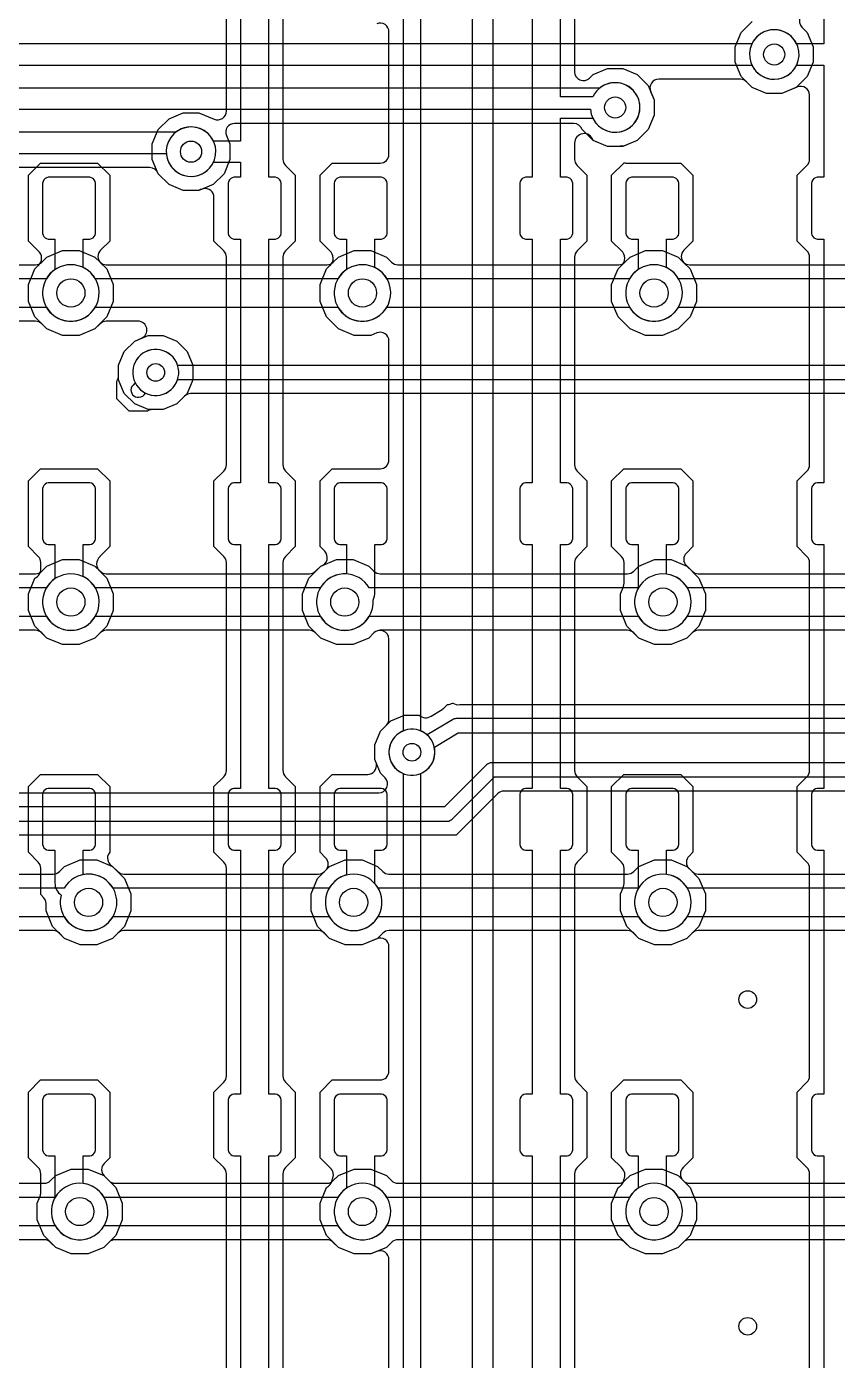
# Model space of a CAD drawing. Header units: millimetres. Extents: x -12.6 to 79.4, y -27 to 65.1.
# Drawn here: x 19.05 to 30.7, y 12.97 to 32.15 of the extents above; entities that cross this region are included whole.
import ezdxf

# ---------------------------------------------------------------- set-up
doc = ezdxf.new("R2010")
doc.units = ezdxf.units.MM

msp = doc.modelspace()

# ---------------------------------------------------------------- linework, layer by layer
at = {"layer": '16_copper'}
for points in [[(30.281, 32.36, 0.668185), (30.192, 32.143), (30.268, 32.067), (30.353, 31.861), (30.353, 31.639), (30.268, 31.433), (30.111, 31.276), (29.905, 31.191), (29.683, 31.191), (29.478, 31.276), (29.397, 31.357, 0.198912), (29.307, 31.394), (28.135, 31.394, 0.534518), (28.017, 31.219), (28.067, 31.099), (28.067, 30.877), (27.982, 30.671), (27.825, 30.514), (27.619, 30.429), (27.397, 30.429), (27.192, 30.514), (27.034, 30.671, 0.325623), (26.913, 30.759), (22.039, 30.759, 0.534518), (21.921, 30.584), (21.971, 30.464), (21.971, 30.242), (21.886, 30.036), (21.729, 29.879), (21.523, 29.794), (21.301, 29.794), (21.096, 29.879), (20.938, 30.036, 0.325623), (20.817, 30.124), (17.277, 30.124, 0.128922)], [(0.647, 31.598), (29.472, 31.598, 0.944056), (30.132, 31.865), (30.114, 31.908, 0.627338), (29.472, 31.902), (0.584, 31.902, 0.198912)], [(0.901, 30.963), (27.153, 30.963, 0.997047), (27.864, 31.011), (27.858, 31.058, 0.493147), (27.351, 31.308), (27.31, 31.284), (27.288, 31.267), (0.838, 31.267, 0.198912)], [(2.298, 30.328), (21.057, 30.328, 0.997047), (21.768, 30.376), (21.762, 30.423, 0.55985), (21.192, 30.632), (2.235, 30.632, 0.198912)], [(16.129, 28.727), (19.177, 28.727, 0.198917), (19.266, 28.765), (19.34, 28.838), (19.564, 28.931), (19.806, 28.931), (20.03, 28.838), (20.104, 28.765, 0.198917), (20.193, 28.727), (23.368, 28.727, 0.198917), (23.457, 28.765), (23.531, 28.838), (23.755, 28.931), (23.997, 28.931), (24.221, 28.838), (24.295, 28.765, 0.198917), (24.384, 28.727), (27.559, 28.727, 0.198912), (27.648, 28.765), (27.722, 28.838), (27.946, 28.931), (28.188, 28.931), (28.412, 28.838), (28.486, 28.765, 0.198912), (28.575, 28.727), (31.75, 28.727, 0.198912)], [(40.288, 28.524), (36.928, 28.524, 0.577351), (36.224, 28.524), (32.61, 28.524, 0.577351), (31.906, 28.524), (28.419, 28.524, 0.577351), (27.715, 28.524), (24.228, 28.524, 0.577351), (23.524, 28.524), (20.037, 28.524, 0.577351), (19.333, 28.524), (15.973, 28.524, 0.577351)], [(15.973, 28.118), (19.333, 28.118, 0.577351), (20.037, 28.118), (23.524, 28.118, 0.577351), (24.228, 28.118), (27.715, 28.118, 0.577351), (28.419, 28.118), (31.906, 28.118, 0.577351), (32.61, 28.118), (36.224, 28.118, 0.577351), (36.928, 28.118), (40.288, 28.118, 0.577351)], [(57.733, 26.873), (21.406, 26.873, 0.198912), (21.317, 26.836), (21.206, 26.726), (21.01, 26.645), (20.798, 26.645), (20.602, 26.726), (20.452, 26.876), (20.371, 27.072), (20.371, 27.284), (20.452, 27.48), (20.602, 27.63), (20.699, 27.67, 0.820683), (20.65, 27.915), (20.193, 27.915, 0.198917), (20.104, 27.877), (20.03, 27.804), (19.806, 27.711), (19.564, 27.711), (19.34, 27.804), (19.266, 27.877, 0.198917), (19.177, 27.915), (16.129, 27.915, 0.198917)], [(57.565, 27.28), (21.219, 27.28), (21.218, 27.284), (21.201, 27.324), (21.179, 27.362), (21.153, 27.396), (21.122, 27.427), (21.088, 27.453), (21.051, 27.475), (21.011, 27.491), (20.969, 27.503), (20.926, 27.508), (20.883, 27.508), (20.84, 27.503), (20.798, 27.491), (20.758, 27.475), (20.72, 27.453), (20.686, 27.427), (20.655, 27.396), (20.629, 27.362), (20.607, 27.324), (20.591, 27.284), (20.58, 27.243), (20.574, 27.2), (20.574, 27.156), (20.58, 27.113), (20.591, 27.072), (20.607, 27.032), (20.629, 26.994), (20.655, 26.96), (20.686, 26.929), (20.72, 26.903), (20.758, 26.881), (20.798, 26.865), (20.84, 26.853), (20.883, 26.848), (20.926, 26.848), (20.969, 26.853, 0.271945), (21.219, 27.076), (57.607, 27.076, 0.198912)], [(16.002, 24.282), (19.177, 24.282, 0.198912), (19.266, 24.32), (19.34, 24.393), (19.564, 24.486), (19.806, 24.486), (20.03, 24.393), (20.104, 24.32, 0.198912), (20.193, 24.282), (23.114, 24.282, 0.198912), (23.203, 24.32), (23.277, 24.393), (23.501, 24.486), (23.743, 24.486), (23.967, 24.393), (24.041, 24.32, 0.198912), (24.13, 24.282), (27.686, 24.282, 0.198912), (27.775, 24.32), (27.849, 24.393), (28.073, 24.486), (28.315, 24.486), (28.539, 24.393), (28.613, 24.32, 0.198912), (28.702, 24.282), (31.75, 24.282, 0.198912)], [(40.415, 24.079), (36.801, 24.079, 0.577351), (36.097, 24.079), (32.61, 24.079, 0.577351), (31.906, 24.079), (28.546, 24.079, 0.577351), (27.842, 24.079), (23.974, 24.079, 0.577351), (23.27, 24.079), (20.037, 24.079, 0.577351), (19.333, 24.079), (15.846, 24.079, 0.577351)], [(15.846, 23.673), (19.333, 23.673, 0.577351), (20.037, 23.673), (23.27, 23.673, 0.577351), (23.974, 23.673), (27.842, 23.673, 0.577351), (28.546, 23.673), (31.906, 23.673, 0.577351), (32.61, 23.673), (36.097, 23.673, 0.577351), (36.801, 23.673), (40.415, 23.673, 0.577351)], [(31.75, 23.47), (28.702, 23.47, 0.198912), (28.613, 23.432), (28.539, 23.359), (28.315, 23.266), (28.073, 23.266), (27.849, 23.359), (27.775, 23.432, 0.198912), (27.686, 23.47), (24.13, 23.47, 0.198912), (24.041, 23.432), (23.967, 23.359), (23.743, 23.266), (23.501, 23.266), (23.277, 23.359), (23.203, 23.432, 0.198912), (23.114, 23.47), (20.193, 23.47, 0.198912), (20.104, 23.432), (20.03, 23.359), (19.806, 23.266), (19.564, 23.266), (19.34, 23.359), (19.266, 23.432, 0.198912), (19.177, 23.47), (16.002, 23.47, 0.198912)], [(13.441, 21.133), (24.11, 21.133, 0.668185), (24.2, 21.35), (24.135, 21.415), (24.054, 21.611), (24.054, 21.823), (24.135, 22.019), (24.285, 22.169), (24.481, 22.25), (24.693, 22.25, 0.354173), (24.861, 22.237), (25.02, 22.332, 0.06132), (25.044, 22.351), (25.096, 22.403, 0.084341), (25.138, 22.408), (25.145, 22.411, 0.039235), (25.168, 22.421), (25.174, 22.424, 0.194198), (25.275, 22.403), (61.671, 22.403, 0.696459)], [(67.834, 22.2), (25.222, 22.2, 0.13593), (25.17, 22.185), (24.805, 21.966), (24.771, 21.992), (24.734, 22.014), (24.694, 22.03), (24.652, 22.042), (24.609, 22.047), (24.566, 22.047), (24.523, 22.042), (24.481, 22.03), (24.441, 22.014), (24.403, 21.992), (24.369, 21.966), (24.338, 21.935), (24.312, 21.901), (24.29, 21.863), (24.274, 21.823), (24.263, 21.782), (24.257, 21.739), (24.257, 21.695), (24.263, 21.652), (24.274, 21.611), (24.29, 21.571), (24.312, 21.533), (24.338, 21.499), (24.369, 21.468), (24.403, 21.442), (24.441, 21.42), (24.481, 21.404), (24.523, 21.392), (24.566, 21.387), (24.609, 21.387), (24.652, 21.392, 0.423466), (24.909, 21.792), (25.25, 21.996), (67.834, 21.996, 0.943616)], [(68.783, 21.565), (38.175, 21.565), (38.157, 21.577, 0.283135), (38.024, 21.565), (25.73, 21.565, 0.198912), (25.658, 21.535), (25.053, 20.93), (13.244, 20.93, 0.954409)], [(13.244, 20.726), (25.095, 20.726, 0.198912), (25.167, 20.756), (25.772, 21.361), (37.973, 21.361), (37.973, 20.779, 0.981272), (38.215, 20.11), (38.258, 20.127, 0.654591), (38.227, 20.779), (38.227, 21.361), (68.741, 21.361)], [(37.643, 21.158), (25.909, 21.158, 0.198912), (25.819, 21.121), (25.221, 20.523), (13.441, 20.523, 0.198912)], [(16.002, 19.964), (19.431, 19.964, 0.198912), (19.52, 20.002), (19.594, 20.075), (19.818, 20.168), (20.06, 20.168), (20.284, 20.075), (20.358, 20.002, 0.198912), (20.447, 19.964), (23.241, 19.964, 0.198912), (23.33, 20.002), (23.404, 20.075), (23.628, 20.168), (23.87, 20.168), (24.094, 20.075), (24.168, 20.002, 0.198912), (24.257, 19.964), (27.686, 19.964, 0.198912), (27.775, 20.002), (27.849, 20.075), (28.073, 20.168), (28.315, 20.168), (28.539, 20.075), (28.613, 20.002, 0.198912), (28.702, 19.964), (31.75, 19.964, 0.198912)], [(40.288, 19.761), (36.801, 19.761, 0.577351), (36.097, 19.761), (32.61, 19.761, 0.577351), (31.906, 19.761), (28.546, 19.761, 0.577351), (27.842, 19.761), (24.101, 19.761, 0.577351), (23.397, 19.761), (20.291, 19.761, 0.577351), (19.587, 19.761), (15.846, 19.761, 0.577351)], [(15.846, 19.355), (19.587, 19.355, 0.577351), (20.291, 19.355), (23.397, 19.355, 0.577351), (24.101, 19.355), (27.842, 19.355, 0.577351), (28.546, 19.355), (31.906, 19.355, 0.577351), (32.61, 19.355), (36.097, 19.355, 0.577351), (36.801, 19.355), (40.288, 19.355, 0.577351)], [(31.75, 19.152), (28.702, 19.152, 0.198912), (28.613, 19.114), (28.539, 19.041), (28.315, 18.948), (28.073, 18.948), (27.849, 19.041), (27.775, 19.114, 0.198912), (27.686, 19.152), (24.257, 19.152, 0.198912), (24.168, 19.114), (24.094, 19.041), (23.87, 18.948), (23.628, 18.948), (23.404, 19.041), (23.33, 19.114, 0.198912), (23.241, 19.152), (20.447, 19.152, 0.198912), (20.358, 19.114), (20.284, 19.041), (20.06, 18.948), (19.818, 18.948), (19.594, 19.041), (19.52, 19.114, 0.198912), (19.431, 19.152), (16.002, 19.152, 0.198912)], [(16.002, 15.519), (19.304, 15.519, 0.198912), (19.393, 15.557), (19.467, 15.63), (19.691, 15.723), (19.933, 15.723), (20.157, 15.63), (20.231, 15.557, 0.198912), (20.32, 15.519), (23.368, 15.519, 0.198912), (23.457, 15.557), (23.531, 15.63), (23.755, 15.723), (23.997, 15.723), (24.221, 15.63), (24.295, 15.557, 0.198912), (24.384, 15.519), (27.559, 15.519, 0.198912), (27.648, 15.557), (27.722, 15.63), (27.946, 15.723), (28.188, 15.723), (28.412, 15.63), (28.486, 15.557, 0.198912), (28.575, 15.519), (31.75, 15.519, 0.198912)], [(40.288, 15.316), (36.928, 15.316, 0.577351), (36.224, 15.316), (32.61, 15.316, 0.577351), (31.906, 15.316), (28.419, 15.316, 0.577351), (27.715, 15.316), (24.228, 15.316, 0.577351), (23.524, 15.316), (20.164, 15.316, 0.577351), (19.46, 15.316), (15.846, 15.316, 0.577351)], [(15.846, 14.91), (19.46, 14.91, 0.577351), (20.164, 14.91), (23.524, 14.91, 0.577351), (24.228, 14.91), (27.715, 14.91, 0.577351), (28.419, 14.91), (31.906, 14.91, 0.577351), (32.61, 14.91), (36.224, 14.91, 0.577351), (36.928, 14.91), (40.288, 14.91, 0.577351)], [(31.75, 14.707), (28.575, 14.707, 0.198912), (28.486, 14.669), (28.412, 14.596), (28.188, 14.503), (27.946, 14.503), (27.722, 14.596), (27.648, 14.669, 0.198912), (27.559, 14.707), (24.384, 14.707, 0.198912), (24.295, 14.669), (24.221, 14.596), (23.997, 14.503), (23.755, 14.503), (23.531, 14.596), (23.457, 14.669, 0.198912), (23.368, 14.707), (20.32, 14.707, 0.198912), (20.231, 14.669), (20.157, 14.596), (19.933, 14.503), (19.691, 14.503), (19.467, 14.596), (19.393, 14.669, 0.198912), (19.304, 14.707), (16.002, 14.707, 0.198912)]]:
    msp.add_lwpolyline(points, format="xyb", dxfattribs=at)
at = {"layer": '1_copper'}
for points in [[(25.451, 42.99), (25.451, 4.386, 0.687676), (25.502, 3.723), (25.502, -6.961), (25.497, -6.966, 0.355417), (25.513, -7.126), (26.035, -7.647)], [(26.252, -7.505), (25.705, -6.958), (25.705, 3.723, 0.687676), (25.756, 4.386), (25.756, 43.053, 0.198912)], [(24.46, 35.001), (24.46, 22.022, 0.666667), (24.46, 21.412), (24.46, -8.458, 0.198912)], [(24.714, -8.406), (24.714, 21.412, 0.666667), (24.714, 22.022), (24.714, 35.001, 0.966785)], [(22.123, 33.49), (22.123, 30.505), (21.734, 30.505, 0.944056), (21.075, 30.238), (21.093, 30.195, 0.627338), (21.734, 30.201), (22.123, 30.201), (22.123, 29.985), (22.028, 29.985), (22.004, 29.978), (21.982, 29.966), (21.965, 29.948), (21.952, 29.926), (21.946, 29.902), (21.946, 29.178), (21.952, 29.154), (21.965, 29.132), (21.982, 29.115), (22.004, 29.102), (22.028, 29.096), (22.123, 29.096), (22.123, 25.591), (22.028, 25.591), (22.004, 25.584), (21.982, 25.571), (21.965, 25.554), (21.952, 25.532), (21.946, 25.508), (21.946, 24.784), (21.952, 24.76), (21.965, 24.738), (21.982, 24.721), (22.004, 24.708), (22.028, 24.702), (22.123, 24.702), (22.123, 21.196), (22.028, 21.196), (22.004, 21.19), (21.982, 21.177), (21.965, 21.16), (21.952, 21.138), (21.946, 21.114), (21.946, 20.39), (21.952, 20.366), (21.965, 20.344), (21.982, 20.326), (22.004, 20.314), (22.028, 20.307), (22.123, 20.307), (22.123, 16.802), (22.028, 16.802), (22.004, 16.796), (21.982, 16.783), (21.965, 16.765), (21.952, 16.744), (21.946, 16.719), (21.946, 15.996), (21.952, 15.972), (21.965, 15.95), (21.982, 15.932), (22.004, 15.92), (22.028, 15.913), (22.123, 15.913), (22.123, 12.408)], [(26.721, 12.408), (26.721, 15.913), (26.816, 15.913), (26.84, 15.92), (26.862, 15.932), (26.88, 15.95), (26.892, 15.972), (26.899, 15.996), (26.899, 16.719), (26.892, 16.744), (26.88, 16.765), (26.862, 16.783), (26.84, 16.796), (26.816, 16.802), (26.721, 16.802), (26.721, 20.307), (26.816, 20.307), (26.84, 20.314), (26.862, 20.326), (26.88, 20.344), (26.892, 20.366), (26.899, 20.39), (26.899, 21.114), (26.892, 21.138), (26.88, 21.16), (26.862, 21.177), (26.84, 21.19), (26.816, 21.196), (26.721, 21.196), (26.721, 24.702), (26.816, 24.702), (26.84, 24.708), (26.862, 24.721), (26.88, 24.738), (26.892, 24.76), (26.899, 24.784), (26.899, 25.508), (26.892, 25.532), (26.88, 25.554), (26.862, 25.571), (26.84, 25.584), (26.816, 25.591), (26.721, 25.591), (26.721, 29.096), (26.816, 29.096), (26.84, 29.102), (26.862, 29.115), (26.88, 29.132), (26.892, 29.154), (26.899, 29.178), (26.899, 29.902), (26.892, 29.926), (26.88, 29.948), (26.862, 29.966), (26.84, 29.978), (26.816, 29.985), (26.721, 29.985), (26.721, 30.836), (27.186, 30.836, 0.944056), (27.846, 31.103), (27.828, 31.146, 0.627338), (27.186, 31.14), (26.721, 31.14), (26.721, 33.49)], [(30.505, 33.49), (30.505, 31.902), (30.116, 31.902, 0.944056), (29.457, 31.635), (29.475, 31.592, 0.627338), (30.116, 31.598), (30.505, 31.598), (30.505, 29.985), (30.41, 29.985), (30.386, 29.978), (30.364, 29.966), (30.347, 29.948), (30.334, 29.926), (30.328, 29.902), (30.328, 29.178), (30.334, 29.154), (30.347, 29.132), (30.364, 29.115), (30.386, 29.102), (30.41, 29.096), (30.505, 29.096), (30.505, 25.591), (30.41, 25.591), (30.386, 25.584), (30.364, 25.571), (30.347, 25.554), (30.334, 25.532), (30.328, 25.508), (30.328, 24.784), (30.334, 24.76), (30.347, 24.738), (30.364, 24.721), (30.386, 24.708), (30.41, 24.702), (30.505, 24.702), (30.505, 21.196), (30.41, 21.196), (30.386, 21.19), (30.364, 21.177), (30.347, 21.16), (30.334, 21.138), (30.328, 21.114), (30.328, 20.39), (30.334, 20.366), (30.347, 20.344), (30.364, 20.326), (30.386, 20.314), (30.41, 20.307), (30.505, 20.307), (30.505, 16.802), (30.41, 16.802), (30.386, 16.796), (30.364, 16.783), (30.347, 16.765), (30.334, 16.744), (30.328, 16.719), (30.328, 15.996), (30.334, 15.972), (30.347, 15.95), (30.364, 15.932), (30.386, 15.92), (30.41, 15.913), (30.505, 15.913), (30.505, 12.408)], [(21.92, 12.667), (21.92, 15.654, 0.198912), (21.883, 15.744), (21.742, 15.885), (21.742, 16.83), (21.883, 16.971, 0.198912), (21.92, 17.061), (21.92, 20.049, 0.198912), (21.883, 20.138), (21.742, 20.279), (21.742, 21.225), (21.883, 21.365, 0.198912), (21.92, 21.455), (21.92, 24.443, 0.198912), (21.883, 24.533), (21.742, 24.673), (21.742, 25.619), (21.883, 25.759, 0.198912), (21.92, 25.849), (21.92, 28.837, 0.198912), (21.883, 28.927), (21.742, 29.067), (21.742, 29.695, 0.475561), (21.59, 29.819), (21.574, 29.814, 0.092826), (21.523, 29.794), (21.301, 29.794), (21.096, 29.879), (20.938, 30.036), (20.853, 30.242), (20.853, 30.464), (20.938, 30.67), (21.096, 30.827), (21.301, 30.912), (21.523, 30.912), (21.745, 30.82, 0.534511), (21.92, 30.937), (21.92, 33.231, 0.198912)], [(22.733, 33.231), (22.733, 30.243, 0.198912), (22.77, 30.154), (22.911, 30.013), (22.911, 29.067), (22.77, 28.927, 0.198912), (22.733, 28.837), (22.733, 25.849, 0.198912), (22.77, 25.759), (22.911, 25.619), (22.911, 24.673), (22.77, 24.533, 0.198912), (22.733, 24.443), (22.733, 21.455, 0.198912), (22.77, 21.365), (22.911, 21.225), (22.911, 20.279), (22.77, 20.138, 0.198912), (22.733, 20.049), (22.733, 17.061, 0.198912), (22.77, 16.971), (22.911, 16.83), (22.911, 15.885), (22.77, 15.744, 0.198912), (22.733, 15.654), (22.733, 12.667, 0.198912)], [(26.924, 33.231), (26.924, 31.501, 0.668185), (27.141, 31.411), (27.192, 31.462), (27.397, 31.547), (27.619, 31.547), (27.825, 31.462), (27.982, 31.305), (28.067, 31.099), (28.067, 30.877), (27.982, 30.671), (27.825, 30.514), (27.627, 30.432, 0.108071), (27.567, 30.429), (27.397, 30.429), (27.192, 30.514, 0.873356), (26.924, 30.475), (26.924, 30.243, 0.198912), (26.961, 30.154), (27.102, 30.013), (27.102, 29.067), (26.961, 28.927, 0.198912), (26.924, 28.837), (26.924, 25.849, 0.198912), (26.961, 25.759), (27.102, 25.619), (27.102, 24.673), (26.961, 24.533, 0.198912), (26.924, 24.443), (26.924, 21.455, 0.198912), (26.961, 21.365), (27.102, 21.225), (27.102, 20.279), (26.961, 20.138, 0.198912), (26.924, 20.049), (26.924, 17.061, 0.198912), (26.961, 16.971), (27.102, 16.83), (27.102, 15.885), (26.961, 15.744, 0.198912), (26.924, 15.654), (26.924, 12.667, 0.198912)], [(30.302, 12.667), (30.302, 15.654, 0.198912), (30.265, 15.744), (30.124, 15.885), (30.124, 16.83), (30.265, 16.971, 0.198912), (30.302, 17.061), (30.302, 20.049, 0.198912), (30.265, 20.138), (30.124, 20.279), (30.124, 21.225), (30.265, 21.365, 0.198912), (30.302, 21.455), (30.302, 24.443, 0.198912), (30.265, 24.533), (30.124, 24.673), (30.124, 25.619), (30.265, 25.759, 0.198912), (30.302, 25.849), (30.302, 28.837, 0.198912), (30.265, 28.927), (30.124, 29.067), (30.124, 30.013), (30.265, 30.154, 0.198912), (30.302, 30.243), (30.302, 31.166, 0.534511), (30.127, 31.283), (29.905, 31.191), (29.683, 31.191), (29.478, 31.276), (29.32, 31.433), (29.235, 31.639), (29.235, 31.861), (29.32, 32.067), (29.478, 32.224)], [(24.257, 12.738), (24.257, 14.421, 0.534518), (24.081, 14.538), (23.997, 14.503), (23.755, 14.503), (23.531, 14.596), (23.359, 14.768), (23.266, 14.992), (23.266, 15.234), (23.359, 15.458, 0.260225), (23.44, 15.564), (23.441, 15.571, 0.358949), (23.407, 15.744), (23.266, 15.885), (23.266, 16.83), (23.441, 17.005), (24.13, 17.005, 0.414214), (24.257, 17.132), (24.257, 18.919, 0.534518), (24.081, 19.036), (23.87, 18.948), (23.628, 18.948), (23.404, 19.041), (23.232, 19.213), (23.139, 19.437), (23.139, 19.679), (23.232, 19.903), (23.347, 20.018, 0.414224), (23.347, 20.198), (23.266, 20.279), (23.266, 21.225), (23.441, 21.399), (23.951, 21.399, 0.475561), (24.076, 21.552), (24.071, 21.567, 0.080688), (24.054, 21.611), (24.054, 21.823), (24.135, 22.019), (24.22, 22.104, 0.198912), (24.257, 22.194), (24.257, 23.342, 0.668185), (24.04, 23.432), (23.967, 23.359), (23.743, 23.266), (23.501, 23.266), (23.277, 23.359), (23.105, 23.531), (23.012, 23.755), (23.012, 23.997), (23.105, 24.221), (23.277, 24.393, 0.577087), (23.333, 24.606), (23.266, 24.673), (23.266, 25.619), (23.441, 25.794), (24.13, 25.794, 0.414214), (24.257, 25.921), (24.257, 27.629, 0.534518), (24.081, 27.746), (23.997, 27.711), (23.755, 27.711), (23.531, 27.804), (23.359, 27.976), (23.266, 28.2), (23.266, 28.442), (23.359, 28.666), (23.407, 28.714), (23.41, 28.718, 0.449577), (23.407, 28.927), (23.266, 29.067), (23.266, 30.013), (23.441, 30.188), (24.13, 30.188, 0.414214), (24.257, 30.315), (24.257, 32.074, 0.534518), (24.081, 32.191)]]:
    msp.add_lwpolyline(points, format="xyb", dxfattribs=at)
for points in [[(22.53, 12.408), (22.53, 15.913), (22.625, 15.913), (22.649, 15.92), (22.671, 15.932), (22.689, 15.95), (22.701, 15.972), (22.708, 15.996), (22.708, 16.719), (22.701, 16.744), (22.689, 16.765), (22.671, 16.783), (22.649, 16.796), (22.625, 16.802), (22.53, 16.802), (22.53, 20.307), (22.625, 20.307), (22.649, 20.314), (22.671, 20.326), (22.689, 20.344), (22.701, 20.366), (22.708, 20.39), (22.708, 21.114), (22.701, 21.138), (22.689, 21.16), (22.671, 21.177), (22.649, 21.19), (22.625, 21.196), (22.53, 21.196), (22.53, 24.702), (22.625, 24.702), (22.649, 24.708), (22.671, 24.721), (22.689, 24.738), (22.701, 24.76), (22.708, 24.784), (22.708, 25.508), (22.701, 25.532), (22.689, 25.554), (22.671, 25.571), (22.649, 25.584), (22.625, 25.591), (22.53, 25.591), (22.53, 29.096), (22.625, 29.096), (22.649, 29.102), (22.671, 29.115), (22.689, 29.132), (22.701, 29.154), (22.708, 29.178), (22.708, 29.902), (22.701, 29.926), (22.689, 29.948), (22.671, 29.966), (22.649, 29.978), (22.625, 29.985), (22.53, 29.985), (22.53, 33.49)], [(26.314, 33.49), (26.314, 29.985), (26.219, 29.985), (26.195, 29.978), (26.173, 29.966), (26.156, 29.948), (26.143, 29.926), (26.137, 29.902), (26.137, 29.178), (26.143, 29.154), (26.156, 29.132), (26.173, 29.115), (26.195, 29.102), (26.219, 29.096), (26.314, 29.096), (26.314, 25.591), (26.219, 25.591), (26.195, 25.584), (26.173, 25.571), (26.156, 25.554), (26.143, 25.532), (26.137, 25.508), (26.137, 24.784), (26.143, 24.76), (26.156, 24.738), (26.173, 24.721), (26.195, 24.708), (26.219, 24.702), (26.314, 24.702), (26.314, 21.196), (26.219, 21.196), (26.195, 21.19), (26.173, 21.177), (26.156, 21.16), (26.143, 21.138), (26.137, 21.114), (26.137, 20.39), (26.143, 20.366), (26.156, 20.344), (26.173, 20.326), (26.195, 20.314), (26.219, 20.307), (26.314, 20.307), (26.314, 16.802), (26.219, 16.802), (26.195, 16.796), (26.173, 16.783), (26.156, 16.765), (26.143, 16.744), (26.137, 16.719), (26.137, 15.996), (26.143, 15.972), (26.156, 15.95), (26.173, 15.932), (26.195, 15.92), (26.219, 15.913), (26.314, 15.913), (26.314, 12.408)]]:
    msp.add_lwpolyline(points, dxfattribs=at)
for points in [[(19.564, 27.711), (19.34, 27.804), (19.168, 27.976), (19.075, 28.2), (19.075, 28.442), (19.168, 28.666), (19.216, 28.714), (19.219, 28.718, 0.449577), (19.216, 28.927), (19.075, 29.067), (19.075, 30.013), (19.25, 30.188), (20.069, 30.188), (20.244, 30.013), (20.244, 29.067), (20.112, 28.936, 0.414219), (20.112, 28.756), (20.202, 28.666), (20.295, 28.442), (20.295, 28.2), (20.202, 27.976), (20.03, 27.804), (19.806, 27.711)], [(27.946, 27.711), (27.722, 27.804), (27.55, 27.976), (27.457, 28.2), (27.457, 28.442), (27.55, 28.666), (27.598, 28.714), (27.601, 28.718, 0.449577), (27.598, 28.927), (27.457, 29.067), (27.457, 30.013), (27.638, 30.194, 0.032225), (27.664, 30.188), (27.67, 30.189), (27.675, 30.188), (28.451, 30.188), (28.626, 30.013), (28.626, 29.067), (28.494, 28.936, 0.414219), (28.494, 28.756), (28.584, 28.666), (28.677, 28.442), (28.677, 28.2), (28.584, 27.976), (28.412, 27.804), (28.188, 27.711)], [(19.764, 27.922, 0.718932), (19.863, 28.687), (19.863, 29.096), (19.958, 29.096), (19.982, 29.102), (20.004, 29.115), (20.022, 29.132), (20.034, 29.154), (20.041, 29.178), (20.041, 29.902), (20.034, 29.926), (20.022, 29.948), (20.004, 29.966), (19.982, 29.978), (19.958, 29.985), (19.361, 29.985), (19.337, 29.978), (19.315, 29.966), (19.298, 29.948), (19.285, 29.926), (19.279, 29.902), (19.279, 29.178), (19.285, 29.154), (19.298, 29.132), (19.315, 29.115), (19.337, 29.102), (19.361, 29.096), (19.456, 29.096), (19.456, 28.658), (19.416, 28.627), (19.379, 28.59), (19.346, 28.547), (19.32, 28.501), (19.299, 28.452), (19.286, 28.4), (19.279, 28.348), (19.279, 28.294), (19.286, 28.242), (19.299, 28.19), (19.32, 28.141), (19.346, 28.095), (19.379, 28.052), (19.416, 28.015), (19.459, 27.982), (19.505, 27.956), (19.554, 27.935), (19.606, 27.922), (19.658, 27.915), (19.712, 27.915)], [(23.955, 27.922, 0.718932), (24.054, 28.687), (24.054, 29.096), (24.149, 29.096), (24.173, 29.102), (24.195, 29.115), (24.213, 29.132), (24.225, 29.154), (24.232, 29.178), (24.232, 29.902), (24.225, 29.926), (24.213, 29.948), (24.195, 29.966), (24.173, 29.978), (24.149, 29.985), (23.552, 29.985), (23.528, 29.978), (23.506, 29.966), (23.489, 29.948), (23.476, 29.926), (23.47, 29.902), (23.47, 29.178), (23.476, 29.154), (23.489, 29.132), (23.506, 29.115), (23.528, 29.102), (23.552, 29.096), (23.647, 29.096), (23.647, 28.658), (23.607, 28.627), (23.57, 28.59), (23.537, 28.547), (23.511, 28.501), (23.49, 28.452), (23.477, 28.4), (23.47, 28.348), (23.47, 28.294), (23.477, 28.242), (23.49, 28.19), (23.511, 28.141), (23.537, 28.095), (23.57, 28.052), (23.607, 28.015), (23.65, 27.982), (23.696, 27.956), (23.745, 27.935), (23.797, 27.922), (23.849, 27.915), (23.903, 27.915)], [(28.146, 27.922, 0.718932), (28.245, 28.687), (28.245, 29.096), (28.34, 29.096), (28.364, 29.102), (28.386, 29.115), (28.404, 29.132), (28.416, 29.154), (28.423, 29.178), (28.423, 29.902), (28.416, 29.926), (28.404, 29.948), (28.386, 29.966), (28.364, 29.978), (28.34, 29.985), (27.743, 29.985), (27.719, 29.978), (27.697, 29.966), (27.68, 29.948), (27.667, 29.926), (27.661, 29.902), (27.661, 29.178), (27.667, 29.154), (27.68, 29.132), (27.697, 29.115), (27.719, 29.102), (27.743, 29.096), (27.838, 29.096), (27.838, 28.658), (27.798, 28.627), (27.761, 28.59), (27.728, 28.547), (27.702, 28.501), (27.681, 28.452), (27.668, 28.4), (27.661, 28.348), (27.661, 28.294), (27.668, 28.242), (27.681, 28.19), (27.702, 28.141), (27.728, 28.095), (27.761, 28.052), (27.798, 28.015), (27.841, 27.982), (27.887, 27.956), (27.936, 27.935), (27.988, 27.922), (28.04, 27.915), (28.094, 27.915)], [(20.524, 26.619), (20.345, 26.798), (20.345, 27.053, 0.160537), (20.371, 27.128), (20.371, 27.284), (20.452, 27.48), (20.602, 27.63), (20.798, 27.711), (21.01, 27.711), (21.206, 27.63), (21.356, 27.48), (21.438, 27.284), (21.438, 27.072), (21.356, 26.876), (21.206, 26.726), (21.01, 26.645), (20.854, 26.645, 0.021326), (20.844, 26.644), (20.835, 26.642), (20.826, 26.641), (20.821, 26.64), (20.816, 26.639), (20.808, 26.635), (20.8, 26.632), (20.795, 26.629), (20.79, 26.627), (20.785, 26.623), (20.779, 26.619)], [(20.663, 26.823, 0.27322), (20.758, 26.881), (20.798, 26.865, 1), (21.011, 27.491), (20.969, 27.503, 0.577348), (20.591, 27.072), (20.607, 27.032), (20.61, 27.027), (20.578, 26.996), (20.563, 26.976), (20.553, 26.953), (20.549, 26.928), (20.551, 26.903), (20.559, 26.879), (20.573, 26.858), (20.591, 26.841), (20.613, 26.829), (20.638, 26.823)], [(19.564, 23.266), (19.34, 23.359), (19.168, 23.531), (19.075, 23.755), (19.075, 23.997), (19.168, 24.221, 0.329873), (19.253, 24.359), (19.253, 24.443, 0.198912), (19.216, 24.533), (19.075, 24.673), (19.075, 25.619), (19.25, 25.794), (20.069, 25.794), (20.244, 25.619), (20.244, 24.673), (20.103, 24.533), (20.1, 24.528, 0.449581), (20.103, 24.32), (20.202, 24.221), (20.295, 23.997), (20.295, 23.755), (20.202, 23.531), (20.03, 23.359), (19.806, 23.266)], [(28.073, 23.266), (27.849, 23.359), (27.677, 23.531), (27.584, 23.755), (27.584, 23.997), (27.626, 24.097, 0.098491), (27.635, 24.145), (27.635, 24.443, 0.198912), (27.598, 24.533), (27.457, 24.673), (27.457, 25.619), (27.632, 25.794), (28.451, 25.794), (28.626, 25.619), (28.626, 24.673), (28.532, 24.58, 0.414219), (28.532, 24.4), (28.711, 24.221), (28.804, 23.997), (28.804, 23.755), (28.711, 23.531), (28.539, 23.359), (28.315, 23.266)], [(19.764, 23.477, 0.718932), (19.863, 24.242), (19.863, 24.702), (19.958, 24.702), (19.982, 24.708), (20.004, 24.721), (20.022, 24.738), (20.034, 24.76), (20.041, 24.784), (20.041, 25.508), (20.034, 25.532), (20.022, 25.554), (20.004, 25.571), (19.982, 25.584), (19.958, 25.591), (19.361, 25.591), (19.337, 25.584), (19.315, 25.571), (19.298, 25.554), (19.285, 25.532), (19.279, 25.508), (19.279, 24.784), (19.285, 24.76), (19.298, 24.738), (19.315, 24.721), (19.337, 24.708), (19.361, 24.702), (19.456, 24.702), (19.456, 24.213), (19.416, 24.182), (19.379, 24.145), (19.346, 24.102), (19.32, 24.056), (19.299, 24.007), (19.286, 23.955), (19.279, 23.903), (19.279, 23.849), (19.286, 23.797), (19.299, 23.745), (19.32, 23.696), (19.346, 23.65), (19.379, 23.607), (19.416, 23.57), (19.459, 23.537), (19.505, 23.511), (19.554, 23.49), (19.606, 23.477), (19.658, 23.47), (19.712, 23.47)], [(23.701, 23.477, 0.339453), (24.028, 23.849), (24.028, 23.903, 0.155133), (24.054, 24.028), (24.054, 24.702), (24.149, 24.702), (24.173, 24.708), (24.195, 24.721), (24.213, 24.738), (24.225, 24.76), (24.232, 24.784), (24.232, 25.508), (24.225, 25.532), (24.213, 25.554), (24.195, 25.571), (24.173, 25.584), (24.149, 25.591), (23.552, 25.591), (23.528, 25.584), (23.506, 25.571), (23.489, 25.554), (23.476, 25.532), (23.47, 25.508), (23.47, 24.784), (23.476, 24.76), (23.489, 24.738), (23.506, 24.721), (23.528, 24.708), (23.552, 24.702), (23.647, 24.702), (23.647, 24.282), (23.595, 24.282), (23.543, 24.275), (23.491, 24.262), (23.442, 24.241), (23.396, 24.215), (23.353, 24.182), (23.316, 24.145), (23.283, 24.102), (23.257, 24.056), (23.236, 24.007), (23.223, 23.955), (23.216, 23.903), (23.216, 23.849), (23.223, 23.797), (23.236, 23.745), (23.257, 23.696), (23.283, 23.65), (23.316, 23.607), (23.353, 23.57), (23.396, 23.537), (23.442, 23.511), (23.491, 23.49), (23.543, 23.477), (23.595, 23.47), (23.649, 23.47)], [(28.273, 23.477, 0.850835), (28.245, 24.279), (28.245, 24.702), (28.34, 24.702), (28.364, 24.708), (28.386, 24.721), (28.404, 24.738), (28.416, 24.76), (28.423, 24.784), (28.423, 25.508), (28.416, 25.532), (28.404, 25.554), (28.386, 25.571), (28.364, 25.584), (28.34, 25.591), (27.743, 25.591), (27.719, 25.584), (27.697, 25.571), (27.68, 25.554), (27.667, 25.532), (27.661, 25.508), (27.661, 24.784), (27.667, 24.76), (27.68, 24.738), (27.697, 24.721), (27.719, 24.708), (27.743, 24.702), (27.838, 24.702), (27.838, 24.073), (27.829, 24.056), (27.808, 24.007), (27.795, 23.955), (27.788, 23.903), (27.788, 23.849), (27.795, 23.797), (27.808, 23.745), (27.829, 23.696), (27.855, 23.65), (27.888, 23.607), (27.925, 23.57), (27.968, 23.537), (28.014, 23.511), (28.063, 23.49), (28.115, 23.477), (28.167, 23.47), (28.221, 23.47)], [(19.818, 18.948), (19.594, 19.041), (19.422, 19.213), (19.329, 19.437), (19.329, 19.54, 0.198912), (19.292, 19.63), (19.253, 19.669), (19.253, 20.049, 0.198912), (19.216, 20.138), (19.075, 20.279), (19.075, 21.225), (19.25, 21.399), (20.069, 21.399), (20.244, 21.225), (20.244, 20.278, 0.057326), (20.224, 20.25), (20.219, 20.242, 0.358945), (20.283, 20.076), (20.456, 19.903), (20.549, 19.679), (20.549, 19.437), (20.456, 19.213), (20.284, 19.041), (20.06, 18.948)], [(28.073, 18.948), (27.849, 19.041), (27.677, 19.213), (27.584, 19.437), (27.584, 19.679), (27.626, 19.779, 0.098491), (27.635, 19.827), (27.635, 20.049, 0.198912), (27.598, 20.138), (27.457, 20.279), (27.457, 21.225), (27.632, 21.399), (28.451, 21.399), (28.626, 21.225), (28.626, 20.279), (28.57, 20.223, 0.414219), (28.57, 20.044), (28.711, 19.903), (28.804, 19.679), (28.804, 19.437), (28.711, 19.213), (28.539, 19.041), (28.315, 18.948)], [(20.018, 19.159, 0.995983), (19.863, 19.958), (19.863, 20.307), (19.958, 20.307), (19.982, 20.314), (20.004, 20.326), (20.022, 20.344), (20.034, 20.366), (20.041, 20.39), (20.041, 21.114), (20.034, 21.138), (20.022, 21.16), (20.004, 21.177), (19.982, 21.19), (19.958, 21.196), (19.361, 21.196), (19.337, 21.19), (19.315, 21.177), (19.298, 21.16), (19.285, 21.138), (19.279, 21.114), (19.279, 20.39), (19.285, 20.366), (19.298, 20.344), (19.315, 20.326), (19.337, 20.314), (19.361, 20.307), (19.456, 20.307), (19.456, 19.837, 0.25395), (19.546, 19.663), (19.54, 19.637), (19.533, 19.585), (19.533, 19.531), (19.54, 19.479), (19.553, 19.427), (19.574, 19.378), (19.6, 19.332), (19.633, 19.289), (19.67, 19.252), (19.713, 19.219), (19.759, 19.193), (19.808, 19.172), (19.86, 19.159), (19.912, 19.152), (19.966, 19.152)], [(23.828, 19.159, 0.578972), (24.054, 19.828), (24.054, 20.307), (24.149, 20.307), (24.173, 20.314), (24.195, 20.326), (24.213, 20.344), (24.225, 20.366), (24.232, 20.39), (24.232, 21.114), (24.225, 21.138), (24.213, 21.16), (24.195, 21.177), (24.173, 21.19), (24.149, 21.196), (23.552, 21.196), (23.528, 21.19), (23.506, 21.177), (23.489, 21.16), (23.476, 21.138), (23.47, 21.114), (23.47, 20.39), (23.476, 20.366), (23.489, 20.344), (23.506, 20.326), (23.528, 20.314), (23.552, 20.307), (23.647, 20.307), (23.647, 19.952), (23.618, 19.944), (23.569, 19.923), (23.523, 19.897), (23.48, 19.864), (23.443, 19.827), (23.41, 19.784), (23.384, 19.738), (23.363, 19.689), (23.35, 19.637), (23.343, 19.585), (23.343, 19.531), (23.35, 19.479), (23.363, 19.427), (23.384, 19.378), (23.41, 19.332), (23.443, 19.289), (23.48, 19.252), (23.523, 19.219), (23.569, 19.193), (23.618, 19.172), (23.67, 19.159), (23.722, 19.152), (23.776, 19.152)], [(28.273, 19.159, 0.850835), (28.245, 19.961), (28.245, 20.307), (28.34, 20.307), (28.364, 20.314), (28.386, 20.326), (28.404, 20.344), (28.416, 20.366), (28.423, 20.39), (28.423, 21.114), (28.416, 21.138), (28.404, 21.16), (28.386, 21.177), (28.364, 21.19), (28.34, 21.196), (27.743, 21.196), (27.719, 21.19), (27.697, 21.177), (27.68, 21.16), (27.667, 21.138), (27.661, 21.114), (27.661, 20.39), (27.667, 20.366), (27.68, 20.344), (27.697, 20.326), (27.719, 20.314), (27.743, 20.307), (27.838, 20.307), (27.838, 19.755), (27.829, 19.738), (27.808, 19.689), (27.795, 19.637), (27.788, 19.585), (27.788, 19.531), (27.795, 19.479), (27.808, 19.427), (27.829, 19.378), (27.855, 19.332), (27.888, 19.289), (27.925, 19.252), (27.968, 19.219), (28.014, 19.193), (28.063, 19.172), (28.115, 19.159), (28.167, 19.152), (28.221, 19.152)], [(19.691, 14.503), (19.467, 14.596), (19.295, 14.768), (19.202, 14.992), (19.202, 15.234), (19.244, 15.334, 0.098491), (19.253, 15.382), (19.253, 15.654, 0.198912), (19.216, 15.744), (19.075, 15.885), (19.075, 16.83), (19.25, 17.005), (20.069, 17.005), (20.244, 16.83), (20.244, 15.885), (20.163, 15.804, 0.414219), (20.163, 15.624), (20.329, 15.458), (20.422, 15.234), (20.422, 14.992), (20.329, 14.768), (20.157, 14.596), (19.933, 14.503)], [(27.946, 14.503), (27.722, 14.596), (27.55, 14.768), (27.457, 14.992), (27.457, 15.234), (27.55, 15.458, 0.260225), (27.631, 15.564), (27.632, 15.571, 0.358949), (27.598, 15.744), (27.457, 15.885), (27.457, 16.83), (27.632, 17.005), (28.451, 17.005), (28.626, 16.83), (28.626, 15.885), (28.485, 15.744, 0.426167), (28.485, 15.557), (28.584, 15.458), (28.677, 15.234), (28.677, 14.992), (28.584, 14.768), (28.412, 14.596), (28.188, 14.503)], [(19.891, 14.714, 0.850835), (19.863, 15.516), (19.863, 15.913), (19.958, 15.913), (19.982, 15.92), (20.004, 15.932), (20.022, 15.95), (20.034, 15.972), (20.041, 15.996), (20.041, 16.719), (20.034, 16.744), (20.022, 16.765), (20.004, 16.783), (19.982, 16.796), (19.958, 16.802), (19.361, 16.802), (19.337, 16.796), (19.315, 16.783), (19.298, 16.765), (19.285, 16.744), (19.279, 16.719), (19.279, 15.996), (19.285, 15.972), (19.298, 15.95), (19.315, 15.932), (19.337, 15.92), (19.361, 15.913), (19.456, 15.913), (19.456, 15.31), (19.447, 15.293), (19.426, 15.244), (19.413, 15.192), (19.406, 15.14), (19.406, 15.086), (19.413, 15.034), (19.426, 14.982), (19.447, 14.933), (19.473, 14.887), (19.506, 14.844), (19.543, 14.807), (19.586, 14.774), (19.632, 14.748), (19.681, 14.727), (19.733, 14.714), (19.785, 14.707), (19.839, 14.707)], [(23.955, 14.714, 0.718932), (24.054, 15.479), (24.054, 15.913), (24.149, 15.913), (24.173, 15.92), (24.195, 15.932), (24.213, 15.95), (24.225, 15.972), (24.232, 15.996), (24.232, 16.719), (24.225, 16.744), (24.213, 16.765), (24.195, 16.783), (24.173, 16.796), (24.149, 16.802), (23.552, 16.802), (23.528, 16.796), (23.506, 16.783), (23.489, 16.765), (23.476, 16.744), (23.47, 16.719), (23.47, 15.996), (23.476, 15.972), (23.489, 15.95), (23.506, 15.932), (23.528, 15.92), (23.552, 15.913), (23.647, 15.913), (23.647, 15.45), (23.607, 15.419), (23.57, 15.382), (23.537, 15.339), (23.511, 15.293), (23.49, 15.244), (23.477, 15.192), (23.47, 15.14), (23.47, 15.086), (23.477, 15.034), (23.49, 14.982), (23.511, 14.933), (23.537, 14.887), (23.57, 14.844), (23.607, 14.807), (23.65, 14.774), (23.696, 14.748), (23.745, 14.727), (23.797, 14.714), (23.849, 14.707), (23.903, 14.707)], [(28.146, 14.714, 0.718932), (28.245, 15.479), (28.245, 15.913), (28.34, 15.913), (28.364, 15.92), (28.386, 15.932), (28.404, 15.95), (28.416, 15.972), (28.423, 15.996), (28.423, 16.719), (28.416, 16.744), (28.404, 16.765), (28.386, 16.783), (28.364, 16.796), (28.34, 16.802), (27.743, 16.802), (27.719, 16.796), (27.697, 16.783), (27.68, 16.765), (27.667, 16.744), (27.661, 16.719), (27.661, 15.996), (27.667, 15.972), (27.68, 15.95), (27.697, 15.932), (27.719, 15.92), (27.743, 15.913), (27.838, 15.913), (27.838, 15.45), (27.798, 15.419), (27.761, 15.382), (27.728, 15.339), (27.702, 15.293), (27.681, 15.244), (27.668, 15.192), (27.661, 15.14), (27.661, 15.086), (27.668, 15.034), (27.681, 14.982), (27.702, 14.933), (27.728, 14.887), (27.761, 14.844), (27.798, 14.807), (27.841, 14.774), (27.887, 14.748), (27.936, 14.727), (27.988, 14.714), (28.04, 14.707), (28.094, 14.707)]]:
    msp.add_lwpolyline(points, format="xyb", close=True, dxfattribs=at)
at = {"layer": 'drills_via_1_16'}
for centre, radius in [((29.794, 31.75), 0.152), ((27.508, 30.988), 0.152), ((21.412, 30.353), 0.152), ((19.685, 28.321), 0.203), ((23.876, 28.321), 0.203), ((28.067, 28.321), 0.203), ((20.904, 27.178), 0.127), ((19.685, 23.876), 0.203), ((23.622, 23.876), 0.203), ((28.194, 23.876), 0.203), ((24.587, 21.717), 0.127), ((19.939, 19.558), 0.203), ((23.749, 19.558), 0.203), ((28.194, 19.558), 0.203), ((29.413, 18.161), 0.127), ((19.812, 15.113), 0.203), ((23.876, 15.113), 0.203), ((28.067, 15.113), 0.203), ((29.413, 13.462), 0.127)]:
    msp.add_circle(centre, radius, dxfattribs=at)

doc.saveas('drawing.dxf')
